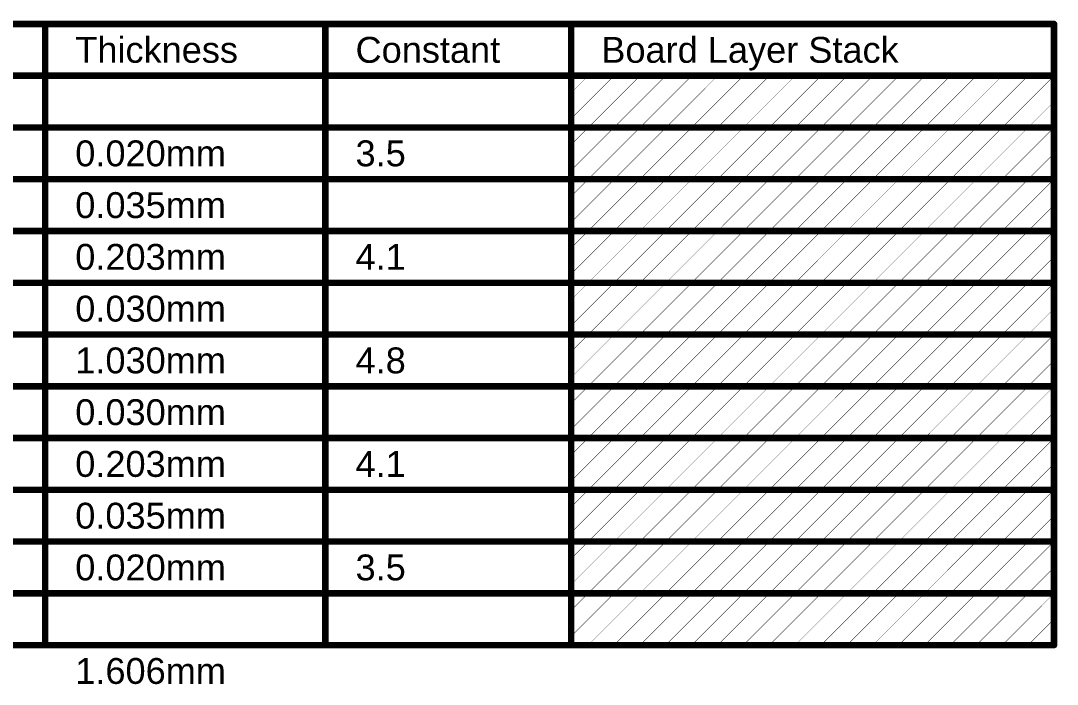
# Model space of a CAD drawing. Header units: inches. Extents: x -3 to 488, y -11 to 93.
# Drawn here: x 192.6 to 253.6, y 13.7 to 52.8 of the extents above; entities that cross this region are included whole.
import ezdxf

# ---------------------------------------------------------------- set-up
doc = ezdxf.new("R2010")
doc.units = ezdxf.units.IN
doc.layers.add('Fabrication', color=76, linetype='Continuous')
doc.styles.add('Arial', font='', dxfattribs={"height": 0.2})
doc.styles.get('Arial').set_extended_font_data('Arial')

msp = doc.modelspace()

# ---------------------------------------------------------------- linework, layer by layer
at = {"layer": 'Fabrication'}
for points, const_width in [([(138.138, 52.629), (253.424, 52.629)], 0.381), ([(194.003, 16.053), (194.003, 52.629)], 0.381), ([(210.509, 16.053), (210.509, 52.629)], 0.381), ([(224.984, 16.053), (224.984, 52.629)], 0.381), ([(253.424, 16.053), (253.424, 52.629)], 0.381), ([(138.138, 49.581), (253.424, 49.581)], 0.381), ([(224.984, 47.049), (227.516, 49.581)], 0.0254), ([(224.984, 48.573), (225.992, 49.581)], 0.0254), ([(225.992, 46.533), (229.04, 49.581)], 0.0254), ([(227.516, 46.533), (230.564, 49.581)], 0.0254), ([(229.04, 46.533), (232.088, 49.581)], 0.0254), ([(230.564, 46.533), (233.612, 49.581)], 0.0254), ([(232.088, 46.533), (235.136, 49.581)], 0.0254), ([(233.612, 46.533), (236.66, 49.581)], 0.0254), ([(235.136, 46.533), (238.184, 49.581)], 0.0254), ([(236.66, 46.533), (239.708, 49.581)], 0.0254), ([(238.184, 46.533), (241.232, 49.581)], 0.0254), ([(239.708, 46.533), (242.756, 49.581)], 0.0254), ([(241.232, 46.533), (244.28, 49.581)], 0.0254), ([(242.756, 46.533), (245.804, 49.581)], 0.0254), ([(244.28, 46.533), (247.328, 49.581)], 0.0254), ([(245.804, 46.533), (248.852, 49.581)], 0.0254), ([(247.328, 46.533), (250.376, 49.581)], 0.0254), ([(248.852, 46.533), (251.9, 49.581)], 0.0254), ([(250.376, 46.533), (253.424, 49.581)], 0.0254), ([(251.9, 46.533), (253.424, 48.057)], 0.0254), ([(172.165, 46.533), (194.003, 46.533)], 0.381), ([(194.003, 46.533), (210.509, 46.533)], 0.381), ([(210.509, 46.533), (224.984, 46.533)], 0.381), ([(224.984, 46.533), (253.424, 46.533)], 0.381), ([(224.984, 44.001), (227.516, 46.533)], 0.0254), ([(224.984, 45.525), (225.992, 46.533)], 0.0254), ([(225.992, 43.485), (229.04, 46.533)], 0.0254), ([(227.516, 43.485), (230.564, 46.533)], 0.0254), ([(229.04, 43.485), (232.088, 46.533)], 0.0254), ([(230.564, 43.485), (233.612, 46.533)], 0.0254), ([(232.088, 43.485), (235.136, 46.533)], 0.0254), ([(233.612, 43.485), (236.66, 46.533)], 0.0254), ([(235.136, 43.485), (238.184, 46.533)], 0.0254), ([(236.66, 43.485), (239.708, 46.533)], 0.0254), ([(238.184, 43.485), (241.232, 46.533)], 0.0254), ([(239.708, 43.485), (242.756, 46.533)], 0.0254), ([(241.232, 43.485), (244.28, 46.533)], 0.0254), ([(242.756, 43.485), (245.804, 46.533)], 0.0254), ([(244.28, 43.485), (247.328, 46.533)], 0.0254), ([(245.804, 43.485), (248.852, 46.533)], 0.0254), ([(247.328, 43.485), (250.376, 46.533)], 0.0254), ([(248.852, 43.485), (251.9, 46.533)], 0.0254), ([(250.376, 43.485), (253.424, 46.533)], 0.0254), ([(251.9, 43.485), (253.424, 45.009)], 0.0254), ([(172.165, 43.485), (194.003, 43.485)], 0.381), ([(194.003, 43.485), (210.509, 43.485)], 0.381), ([(210.509, 43.485), (224.984, 43.485)], 0.381), ([(224.984, 43.485), (253.424, 43.485)], 0.381), ([(224.984, 40.953), (227.516, 43.485)], 0.0254), ([(224.984, 42.477), (225.992, 43.485)], 0.0254), ([(225.992, 40.437), (229.04, 43.485)], 0.0254), ([(227.516, 40.437), (230.564, 43.485)], 0.0254), ([(229.04, 40.437), (232.088, 43.485)], 0.0254), ([(230.564, 40.437), (233.612, 43.485)], 0.0254), ([(232.088, 40.437), (235.136, 43.485)], 0.0254), ([(233.612, 40.437), (236.66, 43.485)], 0.0254), ([(235.136, 40.437), (238.184, 43.485)], 0.0254), ([(236.66, 40.437), (239.708, 43.485)], 0.0254), ([(238.184, 40.437), (241.232, 43.485)], 0.0254), ([(239.708, 40.437), (242.756, 43.485)], 0.0254), ([(241.232, 40.437), (244.28, 43.485)], 0.0254), ([(242.756, 40.437), (245.804, 43.485)], 0.0254), ([(244.28, 40.437), (247.328, 43.485)], 0.0254), ([(245.804, 40.437), (248.852, 43.485)], 0.0254), ([(247.328, 40.437), (250.376, 43.485)], 0.0254), ([(248.852, 40.437), (251.9, 43.485)], 0.0254), ([(250.376, 40.437), (253.424, 43.485)], 0.0254), ([(251.9, 40.437), (253.424, 41.961)], 0.0254), ([(172.165, 40.437), (194.003, 40.437)], 0.381), ([(194.003, 40.437), (210.509, 40.437)], 0.381), ([(210.509, 40.437), (224.984, 40.437)], 0.381), ([(224.984, 40.437), (253.424, 40.437)], 0.381), ([(224.984, 37.905), (227.516, 40.437)], 0.0254), ([(224.984, 39.429), (225.992, 40.437)], 0.0254), ([(225.992, 37.389), (229.04, 40.437)], 0.0254), ([(227.516, 37.389), (230.564, 40.437)], 0.0254), ([(229.04, 37.389), (232.088, 40.437)], 0.0254), ([(230.564, 37.389), (233.612, 40.437)], 0.0254), ([(232.088, 37.389), (235.136, 40.437)], 0.0254), ([(233.612, 37.389), (236.66, 40.437)], 0.0254), ([(235.136, 37.389), (238.184, 40.437)], 0.0254), ([(236.66, 37.389), (239.708, 40.437)], 0.0254), ([(238.184, 37.389), (241.232, 40.437)], 0.0254), ([(239.708, 37.389), (242.756, 40.437)], 0.0254), ([(241.232, 37.389), (244.28, 40.437)], 0.0254), ([(242.756, 37.389), (245.804, 40.437)], 0.0254), ([(244.28, 37.389), (247.328, 40.437)], 0.0254), ([(245.804, 37.389), (248.852, 40.437)], 0.0254), ([(247.328, 37.389), (250.376, 40.437)], 0.0254), ([(248.852, 37.389), (251.9, 40.437)], 0.0254), ([(250.376, 37.389), (253.424, 40.437)], 0.0254), ([(251.9, 37.389), (253.424, 38.913)], 0.0254), ([(172.165, 37.389), (194.003, 37.389)], 0.381), ([(194.003, 37.389), (210.509, 37.389)], 0.381), ([(210.509, 37.389), (224.984, 37.389)], 0.381), ([(224.984, 37.389), (253.424, 37.389)], 0.381), ([(224.984, 34.857), (227.516, 37.389)], 0.0254), ([(224.984, 36.381), (225.992, 37.389)], 0.0254), ([(225.992, 34.341), (229.04, 37.389)], 0.0254), ([(227.516, 34.341), (230.564, 37.389)], 0.0254), ([(229.04, 34.341), (232.088, 37.389)], 0.0254), ([(230.564, 34.341), (233.612, 37.389)], 0.0254), ([(232.088, 34.341), (235.136, 37.389)], 0.0254), ([(233.612, 34.341), (236.66, 37.389)], 0.0254), ([(235.136, 34.341), (238.184, 37.389)], 0.0254), ([(236.66, 34.341), (239.708, 37.389)], 0.0254), ([(238.184, 34.341), (241.232, 37.389)], 0.0254), ([(239.708, 34.341), (242.756, 37.389)], 0.0254), ([(241.232, 34.341), (244.28, 37.389)], 0.0254), ([(242.756, 34.341), (245.804, 37.389)], 0.0254), ([(244.28, 34.341), (247.328, 37.389)], 0.0254), ([(245.804, 34.341), (248.852, 37.389)], 0.0254), ([(247.328, 34.341), (250.376, 37.389)], 0.0254), ([(248.852, 34.341), (251.9, 37.389)], 0.0254), ([(250.376, 34.341), (253.424, 37.389)], 0.0254), ([(251.9, 34.341), (253.424, 35.865)], 0.0254), ([(172.165, 34.341), (194.003, 34.341)], 0.381), ([(194.003, 34.341), (210.509, 34.341)], 0.381), ([(210.509, 34.341), (224.984, 34.341)], 0.381), ([(224.984, 34.341), (253.424, 34.341)], 0.381), ([(224.984, 31.809), (227.516, 34.341)], 0.0254), ([(224.984, 33.333), (225.992, 34.341)], 0.0254), ([(225.992, 31.293), (229.04, 34.341)], 0.0254), ([(227.516, 31.293), (230.564, 34.341)], 0.0254), ([(229.04, 31.293), (232.088, 34.341)], 0.0254), ([(230.564, 31.293), (233.612, 34.341)], 0.0254), ([(232.088, 31.293), (235.136, 34.341)], 0.0254), ([(233.612, 31.293), (236.66, 34.341)], 0.0254), ([(235.136, 31.293), (238.184, 34.341)], 0.0254), ([(236.66, 31.293), (239.708, 34.341)], 0.0254), ([(238.184, 31.293), (241.232, 34.341)], 0.0254), ([(239.708, 31.293), (242.756, 34.341)], 0.0254), ([(241.232, 31.293), (244.28, 34.341)], 0.0254), ([(242.756, 31.293), (245.804, 34.341)], 0.0254), ([(244.28, 31.293), (247.328, 34.341)], 0.0254), ([(245.804, 31.293), (248.852, 34.341)], 0.0254), ([(247.328, 31.293), (250.376, 34.341)], 0.0254), ([(248.852, 31.293), (251.9, 34.341)], 0.0254), ([(250.376, 31.293), (253.424, 34.341)], 0.0254), ([(251.9, 31.293), (253.424, 32.817)], 0.0254), ([(172.165, 31.293), (194.003, 31.293)], 0.381), ([(194.003, 31.293), (210.509, 31.293)], 0.381), ([(210.509, 31.293), (224.984, 31.293)], 0.381), ([(224.984, 31.293), (253.424, 31.293)], 0.381), ([(224.984, 28.761), (227.516, 31.293)], 0.0254), ([(224.984, 30.285), (225.992, 31.293)], 0.0254), ([(225.992, 28.245), (229.04, 31.293)], 0.0254), ([(227.516, 28.245), (230.564, 31.293)], 0.0254), ([(229.04, 28.245), (232.088, 31.293)], 0.0254), ([(230.564, 28.245), (233.612, 31.293)], 0.0254), ([(232.088, 28.245), (235.136, 31.293)], 0.0254), ([(233.612, 28.245), (236.66, 31.293)], 0.0254), ([(235.136, 28.245), (238.184, 31.293)], 0.0254), ([(236.66, 28.245), (239.708, 31.293)], 0.0254), ([(238.184, 28.245), (241.232, 31.293)], 0.0254), ([(239.708, 28.245), (242.756, 31.293)], 0.0254), ([(241.232, 28.245), (244.28, 31.293)], 0.0254), ([(242.756, 28.245), (245.804, 31.293)], 0.0254), ([(244.28, 28.245), (247.328, 31.293)], 0.0254), ([(245.804, 28.245), (248.852, 31.293)], 0.0254), ([(247.328, 28.245), (250.376, 31.293)], 0.0254), ([(248.852, 28.245), (251.9, 31.293)], 0.0254), ([(250.376, 28.245), (253.424, 31.293)], 0.0254), ([(251.9, 28.245), (253.424, 29.769)], 0.0254), ([(172.165, 28.245), (194.003, 28.245)], 0.381), ([(194.003, 28.245), (210.509, 28.245)], 0.381), ([(210.509, 28.245), (224.984, 28.245)], 0.381), ([(224.984, 28.245), (253.424, 28.245)], 0.381), ([(224.984, 25.713), (227.516, 28.245)], 0.0254), ([(224.984, 27.237), (225.992, 28.245)], 0.0254), ([(225.992, 25.197), (229.04, 28.245)], 0.0254), ([(227.516, 25.197), (230.564, 28.245)], 0.0254), ([(229.04, 25.197), (232.088, 28.245)], 0.0254), ([(230.564, 25.197), (233.612, 28.245)], 0.0254), ([(232.088, 25.197), (235.136, 28.245)], 0.0254), ([(233.612, 25.197), (236.66, 28.245)], 0.0254), ([(235.136, 25.197), (238.184, 28.245)], 0.0254), ([(236.66, 25.197), (239.708, 28.245)], 0.0254), ([(238.184, 25.197), (241.232, 28.245)], 0.0254), ([(239.708, 25.197), (242.756, 28.245)], 0.0254), ([(241.232, 25.197), (244.28, 28.245)], 0.0254), ([(242.756, 25.197), (245.804, 28.245)], 0.0254), ([(244.28, 25.197), (247.328, 28.245)], 0.0254), ([(245.804, 25.197), (248.852, 28.245)], 0.0254), ([(247.328, 25.197), (250.376, 28.245)], 0.0254), ([(248.852, 25.197), (251.9, 28.245)], 0.0254), ([(250.376, 25.197), (253.424, 28.245)], 0.0254), ([(251.9, 25.197), (253.424, 26.721)], 0.0254), ([(172.165, 25.197), (194.003, 25.197)], 0.381), ([(194.003, 25.197), (210.509, 25.197)], 0.381), ([(210.509, 25.197), (224.984, 25.197)], 0.381), ([(224.984, 25.197), (253.424, 25.197)], 0.381), ([(224.984, 22.665), (227.516, 25.197)], 0.0254), ([(224.984, 24.189), (225.992, 25.197)], 0.0254), ([(225.992, 22.149), (229.04, 25.197)], 0.0254), ([(227.516, 22.149), (230.564, 25.197)], 0.0254), ([(229.04, 22.149), (232.088, 25.197)], 0.0254), ([(230.564, 22.149), (233.612, 25.197)], 0.0254), ([(232.088, 22.149), (235.136, 25.197)], 0.0254), ([(233.612, 22.149), (236.66, 25.197)], 0.0254), ([(235.136, 22.149), (238.184, 25.197)], 0.0254), ([(236.66, 22.149), (239.708, 25.197)], 0.0254), ([(238.184, 22.149), (241.232, 25.197)], 0.0254), ([(239.708, 22.149), (242.756, 25.197)], 0.0254), ([(241.232, 22.149), (244.28, 25.197)], 0.0254), ([(242.756, 22.149), (245.804, 25.197)], 0.0254), ([(244.28, 22.149), (247.328, 25.197)], 0.0254), ([(245.804, 22.149), (248.852, 25.197)], 0.0254), ([(247.328, 22.149), (250.376, 25.197)], 0.0254), ([(248.852, 22.149), (251.9, 25.197)], 0.0254), ([(250.376, 22.149), (253.424, 25.197)], 0.0254), ([(251.9, 22.149), (253.424, 23.673)], 0.0254), ([(172.165, 22.149), (194.003, 22.149)], 0.381), ([(194.003, 22.149), (210.509, 22.149)], 0.381), ([(210.509, 22.149), (224.984, 22.149)], 0.381), ([(224.984, 22.149), (253.424, 22.149)], 0.381), ([(224.984, 19.617), (227.516, 22.149)], 0.0254), ([(224.984, 21.141), (225.992, 22.149)], 0.0254), ([(225.992, 19.101), (229.04, 22.149)], 0.0254), ([(227.516, 19.101), (230.564, 22.149)], 0.0254), ([(229.04, 19.101), (232.088, 22.149)], 0.0254), ([(230.564, 19.101), (233.612, 22.149)], 0.0254), ([(232.088, 19.101), (235.136, 22.149)], 0.0254), ([(233.612, 19.101), (236.66, 22.149)], 0.0254), ([(235.136, 19.101), (238.184, 22.149)], 0.0254), ([(236.66, 19.101), (239.708, 22.149)], 0.0254), ([(238.184, 19.101), (241.232, 22.149)], 0.0254), ([(239.708, 19.101), (242.756, 22.149)], 0.0254), ([(241.232, 19.101), (244.28, 22.149)], 0.0254), ([(242.756, 19.101), (245.804, 22.149)], 0.0254), ([(244.28, 19.101), (247.328, 22.149)], 0.0254), ([(245.804, 19.101), (248.852, 22.149)], 0.0254), ([(247.328, 19.101), (250.376, 22.149)], 0.0254), ([(248.852, 19.101), (251.9, 22.149)], 0.0254), ([(250.376, 19.101), (253.424, 22.149)], 0.0254), ([(251.9, 19.101), (253.424, 20.625)], 0.0254), ([(172.165, 19.101), (194.003, 19.101)], 0.381), ([(194.003, 19.101), (210.509, 19.101)], 0.381), ([(210.509, 19.101), (224.984, 19.101)], 0.381), ([(224.984, 19.101), (253.424, 19.101)], 0.381), ([(224.984, 16.569), (227.516, 19.101)], 0.0254), ([(224.984, 18.093), (225.992, 19.101)], 0.0254), ([(225.992, 16.053), (229.04, 19.101)], 0.0254), ([(227.516, 16.053), (230.564, 19.101)], 0.0254), ([(229.04, 16.053), (232.088, 19.101)], 0.0254), ([(230.564, 16.053), (233.612, 19.101)], 0.0254), ([(232.088, 16.053), (235.136, 19.101)], 0.0254), ([(233.612, 16.053), (236.66, 19.101)], 0.0254), ([(235.136, 16.053), (238.184, 19.101)], 0.0254), ([(236.66, 16.053), (239.708, 19.101)], 0.0254), ([(238.184, 16.053), (241.232, 19.101)], 0.0254), ([(239.708, 16.053), (242.756, 19.101)], 0.0254), ([(241.232, 16.053), (244.28, 19.101)], 0.0254), ([(242.756, 16.053), (245.804, 19.101)], 0.0254), ([(244.28, 16.053), (247.328, 19.101)], 0.0254), ([(245.804, 16.053), (248.852, 19.101)], 0.0254), ([(247.328, 16.053), (250.376, 19.101)], 0.0254), ([(248.852, 16.053), (251.9, 19.101)], 0.0254), ([(250.376, 16.053), (253.424, 19.101)], 0.0254), ([(251.9, 16.053), (253.424, 17.577)], 0.0254), ([(172.165, 16.053), (194.003, 16.053)], 0.381), ([(194.003, 16.053), (210.509, 16.053)], 0.381), ([(210.509, 16.053), (224.984, 16.053)], 0.381), ([(224.984, 16.053), (253.424, 16.053)], 0.381)]:
    msp.add_lwpolyline(points, dxfattribs=dict(at, const_width=const_width))
for points, const_width in [([(193.908, 52.629, 1), (194.099, 52.629, 1)], 0.191), ([(210.414, 52.629, 1), (210.604, 52.629, 1)], 0.191), ([(224.888, 52.629, 1), (225.079, 52.629, 1)], 0.191), ([(253.328, 52.629, 1), (253.519, 52.629, 1)], 0.191), ([(253.328, 52.629, 1), (253.519, 52.629, 1)], 0.191), ([(225.985, 49.581, 1), (225.998, 49.581, 1)], 0.0127), ([(227.509, 49.581, 1), (227.522, 49.581, 1)], 0.0127), ([(229.033, 49.581, 1), (229.046, 49.581, 1)], 0.0127), ([(230.557, 49.581, 1), (230.57, 49.581, 1)], 0.0127), ([(232.081, 49.581, 1), (232.094, 49.581, 1)], 0.0127), ([(233.605, 49.581, 1), (233.618, 49.581, 1)], 0.0127), ([(235.129, 49.581, 1), (235.142, 49.581, 1)], 0.0127), ([(236.653, 49.581, 1), (236.666, 49.581, 1)], 0.0127), ([(238.177, 49.581, 1), (238.19, 49.581, 1)], 0.0127), ([(239.701, 49.581, 1), (239.714, 49.581, 1)], 0.0127), ([(241.225, 49.581, 1), (241.238, 49.581, 1)], 0.0127), ([(242.749, 49.581, 1), (242.762, 49.581, 1)], 0.0127), ([(244.273, 49.581, 1), (244.286, 49.581, 1)], 0.0127), ([(245.797, 49.581, 1), (245.81, 49.581, 1)], 0.0127), ([(247.321, 49.581, 1), (247.334, 49.581, 1)], 0.0127), ([(248.845, 49.581, 1), (248.858, 49.581, 1)], 0.0127), ([(250.369, 49.581, 1), (250.382, 49.581, 1)], 0.0127), ([(251.893, 49.581, 1), (251.906, 49.581, 1)], 0.0127), ([(253.328, 49.581, 1), (253.519, 49.581, 1)], 0.191), ([(253.417, 49.581, 1), (253.43, 49.581, 1)], 0.0127), ([(224.977, 48.573, 1), (224.99, 48.573, 1)], 0.0127), ([(253.417, 48.057, 1), (253.43, 48.057, 1)], 0.0127), ([(224.977, 47.049, 1), (224.99, 47.049, 1)], 0.0127), ([(193.908, 46.533, 1), (194.099, 46.533, 1)], 0.191), ([(193.908, 46.533, 1), (194.099, 46.533, 1)], 0.191), ([(210.414, 46.533, 1), (210.604, 46.533, 1)], 0.191), ([(210.414, 46.533, 1), (210.604, 46.533, 1)], 0.191), ([(224.888, 46.533, 1), (225.079, 46.533, 1)], 0.191), ([(224.888, 46.533, 1), (225.079, 46.533, 1)], 0.191), ([(225.985, 46.533, 1), (225.998, 46.533, 1)], 0.0127), ([(225.985, 46.533, 1), (225.998, 46.533, 1)], 0.0127), ([(227.509, 46.533, 1), (227.522, 46.533, 1)], 0.0127), ([(227.509, 46.533, 1), (227.522, 46.533, 1)], 0.0127), ([(229.033, 46.533, 1), (229.046, 46.533, 1)], 0.0127), ([(229.033, 46.533, 1), (229.046, 46.533, 1)], 0.0127), ([(230.557, 46.533, 1), (230.57, 46.533, 1)], 0.0127), ([(230.557, 46.533, 1), (230.57, 46.533, 1)], 0.0127), ([(232.081, 46.533, 1), (232.094, 46.533, 1)], 0.0127), ([(232.081, 46.533, 1), (232.094, 46.533, 1)], 0.0127), ([(233.605, 46.533, 1), (233.618, 46.533, 1)], 0.0127), ([(233.605, 46.533, 1), (233.618, 46.533, 1)], 0.0127), ([(235.129, 46.533, 1), (235.142, 46.533, 1)], 0.0127), ([(235.129, 46.533, 1), (235.142, 46.533, 1)], 0.0127), ([(236.653, 46.533, 1), (236.666, 46.533, 1)], 0.0127), ([(236.653, 46.533, 1), (236.666, 46.533, 1)], 0.0127), ([(238.177, 46.533, 1), (238.19, 46.533, 1)], 0.0127), ([(238.177, 46.533, 1), (238.19, 46.533, 1)], 0.0127), ([(239.701, 46.533, 1), (239.714, 46.533, 1)], 0.0127), ([(239.701, 46.533, 1), (239.714, 46.533, 1)], 0.0127), ([(241.225, 46.533, 1), (241.238, 46.533, 1)], 0.0127), ([(241.225, 46.533, 1), (241.238, 46.533, 1)], 0.0127), ([(242.749, 46.533, 1), (242.762, 46.533, 1)], 0.0127), ([(242.749, 46.533, 1), (242.762, 46.533, 1)], 0.0127), ([(244.273, 46.533, 1), (244.286, 46.533, 1)], 0.0127), ([(244.273, 46.533, 1), (244.286, 46.533, 1)], 0.0127), ([(245.797, 46.533, 1), (245.81, 46.533, 1)], 0.0127), ([(245.797, 46.533, 1), (245.81, 46.533, 1)], 0.0127), ([(247.321, 46.533, 1), (247.334, 46.533, 1)], 0.0127), ([(247.321, 46.533, 1), (247.334, 46.533, 1)], 0.0127), ([(248.845, 46.533, 1), (248.858, 46.533, 1)], 0.0127), ([(248.845, 46.533, 1), (248.858, 46.533, 1)], 0.0127), ([(250.369, 46.533, 1), (250.382, 46.533, 1)], 0.0127), ([(250.369, 46.533, 1), (250.382, 46.533, 1)], 0.0127), ([(251.893, 46.533, 1), (251.906, 46.533, 1)], 0.0127), ([(251.893, 46.533, 1), (251.906, 46.533, 1)], 0.0127), ([(253.328, 46.533, 1), (253.519, 46.533, 1)], 0.191), ([(253.417, 46.533, 1), (253.43, 46.533, 1)], 0.0127), ([(224.977, 45.525, 1), (224.99, 45.525, 1)], 0.0127), ([(253.417, 45.009, 1), (253.43, 45.009, 1)], 0.0127), ([(224.977, 44.001, 1), (224.99, 44.001, 1)], 0.0127), ([(193.908, 43.485, 1), (194.099, 43.485, 1)], 0.191), ([(193.908, 43.485, 1), (194.099, 43.485, 1)], 0.191), ([(210.414, 43.485, 1), (210.604, 43.485, 1)], 0.191), ([(210.414, 43.485, 1), (210.604, 43.485, 1)], 0.191), ([(224.888, 43.485, 1), (225.079, 43.485, 1)], 0.191), ([(224.888, 43.485, 1), (225.079, 43.485, 1)], 0.191), ([(225.985, 43.485, 1), (225.998, 43.485, 1)], 0.0127), ([(225.985, 43.485, 1), (225.998, 43.485, 1)], 0.0127), ([(227.509, 43.485, 1), (227.522, 43.485, 1)], 0.0127), ([(227.509, 43.485, 1), (227.522, 43.485, 1)], 0.0127), ([(229.033, 43.485, 1), (229.046, 43.485, 1)], 0.0127), ([(229.033, 43.485, 1), (229.046, 43.485, 1)], 0.0127), ([(230.557, 43.485, 1), (230.57, 43.485, 1)], 0.0127), ([(230.557, 43.485, 1), (230.57, 43.485, 1)], 0.0127), ([(232.081, 43.485, 1), (232.094, 43.485, 1)], 0.0127), ([(232.081, 43.485, 1), (232.094, 43.485, 1)], 0.0127), ([(233.605, 43.485, 1), (233.618, 43.485, 1)], 0.0127), ([(233.605, 43.485, 1), (233.618, 43.485, 1)], 0.0127), ([(235.129, 43.485, 1), (235.142, 43.485, 1)], 0.0127), ([(235.129, 43.485, 1), (235.142, 43.485, 1)], 0.0127), ([(236.653, 43.485, 1), (236.666, 43.485, 1)], 0.0127), ([(236.653, 43.485, 1), (236.666, 43.485, 1)], 0.0127), ([(238.177, 43.485, 1), (238.19, 43.485, 1)], 0.0127), ([(238.177, 43.485, 1), (238.19, 43.485, 1)], 0.0127), ([(239.701, 43.485, 1), (239.714, 43.485, 1)], 0.0127), ([(239.701, 43.485, 1), (239.714, 43.485, 1)], 0.0127), ([(241.225, 43.485, 1), (241.238, 43.485, 1)], 0.0127), ([(241.225, 43.485, 1), (241.238, 43.485, 1)], 0.0127), ([(242.749, 43.485, 1), (242.762, 43.485, 1)], 0.0127), ([(242.749, 43.485, 1), (242.762, 43.485, 1)], 0.0127), ([(244.273, 43.485, 1), (244.286, 43.485, 1)], 0.0127), ([(244.273, 43.485, 1), (244.286, 43.485, 1)], 0.0127), ([(245.797, 43.485, 1), (245.81, 43.485, 1)], 0.0127), ([(245.797, 43.485, 1), (245.81, 43.485, 1)], 0.0127), ([(247.321, 43.485, 1), (247.334, 43.485, 1)], 0.0127), ([(247.321, 43.485, 1), (247.334, 43.485, 1)], 0.0127), ([(248.845, 43.485, 1), (248.858, 43.485, 1)], 0.0127), ([(248.845, 43.485, 1), (248.858, 43.485, 1)], 0.0127), ([(250.369, 43.485, 1), (250.382, 43.485, 1)], 0.0127), ([(250.369, 43.485, 1), (250.382, 43.485, 1)], 0.0127), ([(251.893, 43.485, 1), (251.906, 43.485, 1)], 0.0127), ([(251.893, 43.485, 1), (251.906, 43.485, 1)], 0.0127), ([(253.328, 43.485, 1), (253.519, 43.485, 1)], 0.191), ([(253.417, 43.485, 1), (253.43, 43.485, 1)], 0.0127), ([(224.977, 42.477, 1), (224.99, 42.477, 1)], 0.0127), ([(253.417, 41.961, 1), (253.43, 41.961, 1)], 0.0127), ([(224.977, 40.953, 1), (224.99, 40.953, 1)], 0.0127), ([(193.908, 40.437, 1), (194.099, 40.437, 1)], 0.191), ([(193.908, 40.437, 1), (194.099, 40.437, 1)], 0.191), ([(210.414, 40.437, 1), (210.604, 40.437, 1)], 0.191), ([(210.414, 40.437, 1), (210.604, 40.437, 1)], 0.191), ([(224.888, 40.437, 1), (225.079, 40.437, 1)], 0.191), ([(224.888, 40.437, 1), (225.079, 40.437, 1)], 0.191), ([(225.985, 40.437, 1), (225.998, 40.437, 1)], 0.0127), ([(225.985, 40.437, 1), (225.998, 40.437, 1)], 0.0127), ([(227.509, 40.437, 1), (227.522, 40.437, 1)], 0.0127), ([(227.509, 40.437, 1), (227.522, 40.437, 1)], 0.0127), ([(229.033, 40.437, 1), (229.046, 40.437, 1)], 0.0127), ([(229.033, 40.437, 1), (229.046, 40.437, 1)], 0.0127), ([(230.557, 40.437, 1), (230.57, 40.437, 1)], 0.0127), ([(230.557, 40.437, 1), (230.57, 40.437, 1)], 0.0127), ([(232.081, 40.437, 1), (232.094, 40.437, 1)], 0.0127), ([(232.081, 40.437, 1), (232.094, 40.437, 1)], 0.0127), ([(233.605, 40.437, 1), (233.618, 40.437, 1)], 0.0127), ([(233.605, 40.437, 1), (233.618, 40.437, 1)], 0.0127), ([(235.129, 40.437, 1), (235.142, 40.437, 1)], 0.0127), ([(235.129, 40.437, 1), (235.142, 40.437, 1)], 0.0127), ([(236.653, 40.437, 1), (236.666, 40.437, 1)], 0.0127), ([(236.653, 40.437, 1), (236.666, 40.437, 1)], 0.0127), ([(238.177, 40.437, 1), (238.19, 40.437, 1)], 0.0127), ([(238.177, 40.437, 1), (238.19, 40.437, 1)], 0.0127), ([(239.701, 40.437, 1), (239.714, 40.437, 1)], 0.0127), ([(239.701, 40.437, 1), (239.714, 40.437, 1)], 0.0127), ([(241.225, 40.437, 1), (241.238, 40.437, 1)], 0.0127), ([(241.225, 40.437, 1), (241.238, 40.437, 1)], 0.0127), ([(242.749, 40.437, 1), (242.762, 40.437, 1)], 0.0127), ([(242.749, 40.437, 1), (242.762, 40.437, 1)], 0.0127), ([(244.273, 40.437, 1), (244.286, 40.437, 1)], 0.0127), ([(244.273, 40.437, 1), (244.286, 40.437, 1)], 0.0127), ([(245.797, 40.437, 1), (245.81, 40.437, 1)], 0.0127), ([(245.797, 40.437, 1), (245.81, 40.437, 1)], 0.0127), ([(247.321, 40.437, 1), (247.334, 40.437, 1)], 0.0127), ([(247.321, 40.437, 1), (247.334, 40.437, 1)], 0.0127), ([(248.845, 40.437, 1), (248.858, 40.437, 1)], 0.0127), ([(248.845, 40.437, 1), (248.858, 40.437, 1)], 0.0127), ([(250.369, 40.437, 1), (250.382, 40.437, 1)], 0.0127), ([(250.369, 40.437, 1), (250.382, 40.437, 1)], 0.0127), ([(251.893, 40.437, 1), (251.906, 40.437, 1)], 0.0127), ([(251.893, 40.437, 1), (251.906, 40.437, 1)], 0.0127), ([(253.328, 40.437, 1), (253.519, 40.437, 1)], 0.191), ([(253.417, 40.437, 1), (253.43, 40.437, 1)], 0.0127), ([(224.977, 39.429, 1), (224.99, 39.429, 1)], 0.0127), ([(253.417, 38.913, 1), (253.43, 38.913, 1)], 0.0127), ([(224.977, 37.905, 1), (224.99, 37.905, 1)], 0.0127), ([(193.908, 37.389, 1), (194.099, 37.389, 1)], 0.191), ([(193.908, 37.389, 1), (194.099, 37.389, 1)], 0.191), ([(210.414, 37.389, 1), (210.604, 37.389, 1)], 0.191), ([(210.414, 37.389, 1), (210.604, 37.389, 1)], 0.191), ([(224.888, 37.389, 1), (225.079, 37.389, 1)], 0.191), ([(224.888, 37.389, 1), (225.079, 37.389, 1)], 0.191), ([(225.985, 37.389, 1), (225.998, 37.389, 1)], 0.0127), ([(225.985, 37.389, 1), (225.998, 37.389, 1)], 0.0127), ([(227.509, 37.389, 1), (227.522, 37.389, 1)], 0.0127), ([(227.509, 37.389, 1), (227.522, 37.389, 1)], 0.0127), ([(229.033, 37.389, 1), (229.046, 37.389, 1)], 0.0127), ([(229.033, 37.389, 1), (229.046, 37.389, 1)], 0.0127), ([(230.557, 37.389, 1), (230.57, 37.389, 1)], 0.0127), ([(230.557, 37.389, 1), (230.57, 37.389, 1)], 0.0127), ([(232.081, 37.389, 1), (232.094, 37.389, 1)], 0.0127), ([(232.081, 37.389, 1), (232.094, 37.389, 1)], 0.0127), ([(233.605, 37.389, 1), (233.618, 37.389, 1)], 0.0127), ([(233.605, 37.389, 1), (233.618, 37.389, 1)], 0.0127), ([(235.129, 37.389, 1), (235.142, 37.389, 1)], 0.0127), ([(235.129, 37.389, 1), (235.142, 37.389, 1)], 0.0127), ([(236.653, 37.389, 1), (236.666, 37.389, 1)], 0.0127), ([(236.653, 37.389, 1), (236.666, 37.389, 1)], 0.0127), ([(238.177, 37.389, 1), (238.19, 37.389, 1)], 0.0127), ([(238.177, 37.389, 1), (238.19, 37.389, 1)], 0.0127), ([(239.701, 37.389, 1), (239.714, 37.389, 1)], 0.0127), ([(239.701, 37.389, 1), (239.714, 37.389, 1)], 0.0127), ([(241.225, 37.389, 1), (241.238, 37.389, 1)], 0.0127), ([(241.225, 37.389, 1), (241.238, 37.389, 1)], 0.0127), ([(242.749, 37.389, 1), (242.762, 37.389, 1)], 0.0127), ([(242.749, 37.389, 1), (242.762, 37.389, 1)], 0.0127), ([(244.273, 37.389, 1), (244.286, 37.389, 1)], 0.0127), ([(244.273, 37.389, 1), (244.286, 37.389, 1)], 0.0127), ([(245.797, 37.389, 1), (245.81, 37.389, 1)], 0.0127), ([(245.797, 37.389, 1), (245.81, 37.389, 1)], 0.0127), ([(247.321, 37.389, 1), (247.334, 37.389, 1)], 0.0127), ([(247.321, 37.389, 1), (247.334, 37.389, 1)], 0.0127), ([(248.845, 37.389, 1), (248.858, 37.389, 1)], 0.0127), ([(248.845, 37.389, 1), (248.858, 37.389, 1)], 0.0127), ([(250.369, 37.389, 1), (250.382, 37.389, 1)], 0.0127), ([(250.369, 37.389, 1), (250.382, 37.389, 1)], 0.0127), ([(251.893, 37.389, 1), (251.906, 37.389, 1)], 0.0127), ([(251.893, 37.389, 1), (251.906, 37.389, 1)], 0.0127), ([(253.328, 37.389, 1), (253.519, 37.389, 1)], 0.191), ([(253.417, 37.389, 1), (253.43, 37.389, 1)], 0.0127), ([(224.977, 36.381, 1), (224.99, 36.381, 1)], 0.0127), ([(253.417, 35.865, 1), (253.43, 35.865, 1)], 0.0127), ([(224.977, 34.857, 1), (224.99, 34.857, 1)], 0.0127), ([(193.908, 34.341, 1), (194.099, 34.341, 1)], 0.191), ([(193.908, 34.341, 1), (194.099, 34.341, 1)], 0.191), ([(210.414, 34.341, 1), (210.604, 34.341, 1)], 0.191), ([(210.414, 34.341, 1), (210.604, 34.341, 1)], 0.191), ([(224.888, 34.341, 1), (225.079, 34.341, 1)], 0.191), ([(224.888, 34.341, 1), (225.079, 34.341, 1)], 0.191), ([(225.985, 34.341, 1), (225.998, 34.341, 1)], 0.0127), ([(225.985, 34.341, 1), (225.998, 34.341, 1)], 0.0127), ([(227.509, 34.341, 1), (227.522, 34.341, 1)], 0.0127), ([(227.509, 34.341, 1), (227.522, 34.341, 1)], 0.0127), ([(229.033, 34.341, 1), (229.046, 34.341, 1)], 0.0127), ([(229.033, 34.341, 1), (229.046, 34.341, 1)], 0.0127), ([(230.557, 34.341, 1), (230.57, 34.341, 1)], 0.0127), ([(230.557, 34.341, 1), (230.57, 34.341, 1)], 0.0127), ([(232.081, 34.341, 1), (232.094, 34.341, 1)], 0.0127), ([(232.081, 34.341, 1), (232.094, 34.341, 1)], 0.0127), ([(233.605, 34.341, 1), (233.618, 34.341, 1)], 0.0127), ([(233.605, 34.341, 1), (233.618, 34.341, 1)], 0.0127), ([(235.129, 34.341, 1), (235.142, 34.341, 1)], 0.0127), ([(235.129, 34.341, 1), (235.142, 34.341, 1)], 0.0127), ([(236.653, 34.341, 1), (236.666, 34.341, 1)], 0.0127), ([(236.653, 34.341, 1), (236.666, 34.341, 1)], 0.0127), ([(238.177, 34.341, 1), (238.19, 34.341, 1)], 0.0127), ([(238.177, 34.341, 1), (238.19, 34.341, 1)], 0.0127), ([(239.701, 34.341, 1), (239.714, 34.341, 1)], 0.0127), ([(239.701, 34.341, 1), (239.714, 34.341, 1)], 0.0127), ([(241.225, 34.341, 1), (241.238, 34.341, 1)], 0.0127), ([(241.225, 34.341, 1), (241.238, 34.341, 1)], 0.0127), ([(242.749, 34.341, 1), (242.762, 34.341, 1)], 0.0127), ([(242.749, 34.341, 1), (242.762, 34.341, 1)], 0.0127), ([(244.273, 34.341, 1), (244.286, 34.341, 1)], 0.0127), ([(244.273, 34.341, 1), (244.286, 34.341, 1)], 0.0127), ([(245.797, 34.341, 1), (245.81, 34.341, 1)], 0.0127), ([(245.797, 34.341, 1), (245.81, 34.341, 1)], 0.0127), ([(247.321, 34.341, 1), (247.334, 34.341, 1)], 0.0127), ([(247.321, 34.341, 1), (247.334, 34.341, 1)], 0.0127), ([(248.845, 34.341, 1), (248.858, 34.341, 1)], 0.0127), ([(248.845, 34.341, 1), (248.858, 34.341, 1)], 0.0127), ([(250.369, 34.341, 1), (250.382, 34.341, 1)], 0.0127), ([(250.369, 34.341, 1), (250.382, 34.341, 1)], 0.0127), ([(251.893, 34.341, 1), (251.906, 34.341, 1)], 0.0127), ([(251.893, 34.341, 1), (251.906, 34.341, 1)], 0.0127), ([(253.328, 34.341, 1), (253.519, 34.341, 1)], 0.191), ([(253.417, 34.341, 1), (253.43, 34.341, 1)], 0.0127), ([(224.977, 33.333, 1), (224.99, 33.333, 1)], 0.0127), ([(253.417, 32.817, 1), (253.43, 32.817, 1)], 0.0127), ([(224.977, 31.809, 1), (224.99, 31.809, 1)], 0.0127), ([(193.908, 31.293, 1), (194.099, 31.293, 1)], 0.191), ([(193.908, 31.293, 1), (194.099, 31.293, 1)], 0.191), ([(210.414, 31.293, 1), (210.604, 31.293, 1)], 0.191), ([(210.414, 31.293, 1), (210.604, 31.293, 1)], 0.191), ([(224.888, 31.293, 1), (225.079, 31.293, 1)], 0.191), ([(224.888, 31.293, 1), (225.079, 31.293, 1)], 0.191), ([(225.985, 31.293, 1), (225.998, 31.293, 1)], 0.0127), ([(225.985, 31.293, 1), (225.998, 31.293, 1)], 0.0127), ([(227.509, 31.293, 1), (227.522, 31.293, 1)], 0.0127), ([(227.509, 31.293, 1), (227.522, 31.293, 1)], 0.0127), ([(229.033, 31.293, 1), (229.046, 31.293, 1)], 0.0127), ([(229.033, 31.293, 1), (229.046, 31.293, 1)], 0.0127), ([(230.557, 31.293, 1), (230.57, 31.293, 1)], 0.0127), ([(230.557, 31.293, 1), (230.57, 31.293, 1)], 0.0127), ([(232.081, 31.293, 1), (232.094, 31.293, 1)], 0.0127), ([(232.081, 31.293, 1), (232.094, 31.293, 1)], 0.0127), ([(233.605, 31.293, 1), (233.618, 31.293, 1)], 0.0127), ([(233.605, 31.293, 1), (233.618, 31.293, 1)], 0.0127), ([(235.129, 31.293, 1), (235.142, 31.293, 1)], 0.0127), ([(235.129, 31.293, 1), (235.142, 31.293, 1)], 0.0127), ([(236.653, 31.293, 1), (236.666, 31.293, 1)], 0.0127), ([(236.653, 31.293, 1), (236.666, 31.293, 1)], 0.0127), ([(238.177, 31.293, 1), (238.19, 31.293, 1)], 0.0127), ([(238.177, 31.293, 1), (238.19, 31.293, 1)], 0.0127), ([(239.701, 31.293, 1), (239.714, 31.293, 1)], 0.0127), ([(239.701, 31.293, 1), (239.714, 31.293, 1)], 0.0127), ([(241.225, 31.293, 1), (241.238, 31.293, 1)], 0.0127), ([(241.225, 31.293, 1), (241.238, 31.293, 1)], 0.0127), ([(242.749, 31.293, 1), (242.762, 31.293, 1)], 0.0127), ([(242.749, 31.293, 1), (242.762, 31.293, 1)], 0.0127), ([(244.273, 31.293, 1), (244.286, 31.293, 1)], 0.0127), ([(244.273, 31.293, 1), (244.286, 31.293, 1)], 0.0127), ([(245.797, 31.293, 1), (245.81, 31.293, 1)], 0.0127), ([(245.797, 31.293, 1), (245.81, 31.293, 1)], 0.0127), ([(247.321, 31.293, 1), (247.334, 31.293, 1)], 0.0127), ([(247.321, 31.293, 1), (247.334, 31.293, 1)], 0.0127), ([(248.845, 31.293, 1), (248.858, 31.293, 1)], 0.0127), ([(248.845, 31.293, 1), (248.858, 31.293, 1)], 0.0127), ([(250.369, 31.293, 1), (250.382, 31.293, 1)], 0.0127), ([(250.369, 31.293, 1), (250.382, 31.293, 1)], 0.0127), ([(251.893, 31.293, 1), (251.906, 31.293, 1)], 0.0127), ([(251.893, 31.293, 1), (251.906, 31.293, 1)], 0.0127), ([(253.328, 31.293, 1), (253.519, 31.293, 1)], 0.191), ([(253.417, 31.293, 1), (253.43, 31.293, 1)], 0.0127), ([(224.977, 30.285, 1), (224.99, 30.285, 1)], 0.0127), ([(253.417, 29.769, 1), (253.43, 29.769, 1)], 0.0127), ([(224.977, 28.761, 1), (224.99, 28.761, 1)], 0.0127), ([(193.908, 28.245, 1), (194.099, 28.245, 1)], 0.191), ([(193.908, 28.245, 1), (194.099, 28.245, 1)], 0.191), ([(210.414, 28.245, 1), (210.604, 28.245, 1)], 0.191), ([(210.414, 28.245, 1), (210.604, 28.245, 1)], 0.191), ([(224.888, 28.245, 1), (225.079, 28.245, 1)], 0.191), ([(224.888, 28.245, 1), (225.079, 28.245, 1)], 0.191), ([(225.985, 28.245, 1), (225.998, 28.245, 1)], 0.0127), ([(225.985, 28.245, 1), (225.998, 28.245, 1)], 0.0127), ([(227.509, 28.245, 1), (227.522, 28.245, 1)], 0.0127), ([(227.509, 28.245, 1), (227.522, 28.245, 1)], 0.0127), ([(229.033, 28.245, 1), (229.046, 28.245, 1)], 0.0127), ([(229.033, 28.245, 1), (229.046, 28.245, 1)], 0.0127), ([(230.557, 28.245, 1), (230.57, 28.245, 1)], 0.0127), ([(230.557, 28.245, 1), (230.57, 28.245, 1)], 0.0127), ([(232.081, 28.245, 1), (232.094, 28.245, 1)], 0.0127), ([(232.081, 28.245, 1), (232.094, 28.245, 1)], 0.0127), ([(233.605, 28.245, 1), (233.618, 28.245, 1)], 0.0127), ([(233.605, 28.245, 1), (233.618, 28.245, 1)], 0.0127), ([(235.129, 28.245, 1), (235.142, 28.245, 1)], 0.0127), ([(235.129, 28.245, 1), (235.142, 28.245, 1)], 0.0127), ([(236.653, 28.245, 1), (236.666, 28.245, 1)], 0.0127), ([(236.653, 28.245, 1), (236.666, 28.245, 1)], 0.0127), ([(238.177, 28.245, 1), (238.19, 28.245, 1)], 0.0127), ([(238.177, 28.245, 1), (238.19, 28.245, 1)], 0.0127), ([(239.701, 28.245, 1), (239.714, 28.245, 1)], 0.0127), ([(239.701, 28.245, 1), (239.714, 28.245, 1)], 0.0127), ([(241.225, 28.245, 1), (241.238, 28.245, 1)], 0.0127), ([(241.225, 28.245, 1), (241.238, 28.245, 1)], 0.0127), ([(242.749, 28.245, 1), (242.762, 28.245, 1)], 0.0127), ([(242.749, 28.245, 1), (242.762, 28.245, 1)], 0.0127), ([(244.273, 28.245, 1), (244.286, 28.245, 1)], 0.0127), ([(244.273, 28.245, 1), (244.286, 28.245, 1)], 0.0127), ([(245.797, 28.245, 1), (245.81, 28.245, 1)], 0.0127), ([(245.797, 28.245, 1), (245.81, 28.245, 1)], 0.0127), ([(247.321, 28.245, 1), (247.334, 28.245, 1)], 0.0127), ([(247.321, 28.245, 1), (247.334, 28.245, 1)], 0.0127), ([(248.845, 28.245, 1), (248.858, 28.245, 1)], 0.0127), ([(248.845, 28.245, 1), (248.858, 28.245, 1)], 0.0127), ([(250.369, 28.245, 1), (250.382, 28.245, 1)], 0.0127), ([(250.369, 28.245, 1), (250.382, 28.245, 1)], 0.0127), ([(251.893, 28.245, 1), (251.906, 28.245, 1)], 0.0127), ([(251.893, 28.245, 1), (251.906, 28.245, 1)], 0.0127), ([(253.328, 28.245, 1), (253.519, 28.245, 1)], 0.191), ([(253.417, 28.245, 1), (253.43, 28.245, 1)], 0.0127), ([(224.977, 27.237, 1), (224.99, 27.237, 1)], 0.0127), ([(253.417, 26.721, 1), (253.43, 26.721, 1)], 0.0127), ([(224.977, 25.713, 1), (224.99, 25.713, 1)], 0.0127), ([(193.908, 25.197, 1), (194.099, 25.197, 1)], 0.191), ([(193.908, 25.197, 1), (194.099, 25.197, 1)], 0.191), ([(210.414, 25.197, 1), (210.604, 25.197, 1)], 0.191), ([(210.414, 25.197, 1), (210.604, 25.197, 1)], 0.191), ([(224.888, 25.197, 1), (225.079, 25.197, 1)], 0.191), ([(224.888, 25.197, 1), (225.079, 25.197, 1)], 0.191), ([(225.985, 25.197, 1), (225.998, 25.197, 1)], 0.0127), ([(225.985, 25.197, 1), (225.998, 25.197, 1)], 0.0127), ([(227.509, 25.197, 1), (227.522, 25.197, 1)], 0.0127), ([(227.509, 25.197, 1), (227.522, 25.197, 1)], 0.0127), ([(229.033, 25.197, 1), (229.046, 25.197, 1)], 0.0127), ([(229.033, 25.197, 1), (229.046, 25.197, 1)], 0.0127), ([(230.557, 25.197, 1), (230.57, 25.197, 1)], 0.0127), ([(230.557, 25.197, 1), (230.57, 25.197, 1)], 0.0127), ([(232.081, 25.197, 1), (232.094, 25.197, 1)], 0.0127), ([(232.081, 25.197, 1), (232.094, 25.197, 1)], 0.0127), ([(233.605, 25.197, 1), (233.618, 25.197, 1)], 0.0127), ([(233.605, 25.197, 1), (233.618, 25.197, 1)], 0.0127), ([(235.129, 25.197, 1), (235.142, 25.197, 1)], 0.0127), ([(235.129, 25.197, 1), (235.142, 25.197, 1)], 0.0127), ([(236.653, 25.197, 1), (236.666, 25.197, 1)], 0.0127), ([(236.653, 25.197, 1), (236.666, 25.197, 1)], 0.0127), ([(238.177, 25.197, 1), (238.19, 25.197, 1)], 0.0127), ([(238.177, 25.197, 1), (238.19, 25.197, 1)], 0.0127), ([(239.701, 25.197, 1), (239.714, 25.197, 1)], 0.0127), ([(239.701, 25.197, 1), (239.714, 25.197, 1)], 0.0127), ([(241.225, 25.197, 1), (241.238, 25.197, 1)], 0.0127), ([(241.225, 25.197, 1), (241.238, 25.197, 1)], 0.0127), ([(242.749, 25.197, 1), (242.762, 25.197, 1)], 0.0127), ([(242.749, 25.197, 1), (242.762, 25.197, 1)], 0.0127), ([(244.273, 25.197, 1), (244.286, 25.197, 1)], 0.0127), ([(244.273, 25.197, 1), (244.286, 25.197, 1)], 0.0127), ([(245.797, 25.197, 1), (245.81, 25.197, 1)], 0.0127), ([(245.797, 25.197, 1), (245.81, 25.197, 1)], 0.0127), ([(247.321, 25.197, 1), (247.334, 25.197, 1)], 0.0127), ([(247.321, 25.197, 1), (247.334, 25.197, 1)], 0.0127), ([(248.845, 25.197, 1), (248.858, 25.197, 1)], 0.0127), ([(248.845, 25.197, 1), (248.858, 25.197, 1)], 0.0127), ([(250.369, 25.197, 1), (250.382, 25.197, 1)], 0.0127), ([(250.369, 25.197, 1), (250.382, 25.197, 1)], 0.0127), ([(251.893, 25.197, 1), (251.906, 25.197, 1)], 0.0127), ([(251.893, 25.197, 1), (251.906, 25.197, 1)], 0.0127), ([(253.328, 25.197, 1), (253.519, 25.197, 1)], 0.191), ([(253.417, 25.197, 1), (253.43, 25.197, 1)], 0.0127), ([(224.977, 24.189, 1), (224.99, 24.189, 1)], 0.0127), ([(253.417, 23.673, 1), (253.43, 23.673, 1)], 0.0127), ([(224.977, 22.665, 1), (224.99, 22.665, 1)], 0.0127), ([(193.908, 22.149, 1), (194.099, 22.149, 1)], 0.191), ([(193.908, 22.149, 1), (194.099, 22.149, 1)], 0.191), ([(210.414, 22.149, 1), (210.604, 22.149, 1)], 0.191), ([(210.414, 22.149, 1), (210.604, 22.149, 1)], 0.191), ([(224.888, 22.149, 1), (225.079, 22.149, 1)], 0.191), ([(224.888, 22.149, 1), (225.079, 22.149, 1)], 0.191), ([(225.985, 22.149, 1), (225.998, 22.149, 1)], 0.0127), ([(225.985, 22.149, 1), (225.998, 22.149, 1)], 0.0127), ([(227.509, 22.149, 1), (227.522, 22.149, 1)], 0.0127), ([(227.509, 22.149, 1), (227.522, 22.149, 1)], 0.0127), ([(229.033, 22.149, 1), (229.046, 22.149, 1)], 0.0127), ([(229.033, 22.149, 1), (229.046, 22.149, 1)], 0.0127), ([(230.557, 22.149, 1), (230.57, 22.149, 1)], 0.0127), ([(230.557, 22.149, 1), (230.57, 22.149, 1)], 0.0127), ([(232.081, 22.149, 1), (232.094, 22.149, 1)], 0.0127), ([(232.081, 22.149, 1), (232.094, 22.149, 1)], 0.0127), ([(233.605, 22.149, 1), (233.618, 22.149, 1)], 0.0127), ([(233.605, 22.149, 1), (233.618, 22.149, 1)], 0.0127), ([(235.129, 22.149, 1), (235.142, 22.149, 1)], 0.0127), ([(235.129, 22.149, 1), (235.142, 22.149, 1)], 0.0127), ([(236.653, 22.149, 1), (236.666, 22.149, 1)], 0.0127), ([(236.653, 22.149, 1), (236.666, 22.149, 1)], 0.0127), ([(238.177, 22.149, 1), (238.19, 22.149, 1)], 0.0127), ([(238.177, 22.149, 1), (238.19, 22.149, 1)], 0.0127), ([(239.701, 22.149, 1), (239.714, 22.149, 1)], 0.0127), ([(239.701, 22.149, 1), (239.714, 22.149, 1)], 0.0127), ([(241.225, 22.149, 1), (241.238, 22.149, 1)], 0.0127), ([(241.225, 22.149, 1), (241.238, 22.149, 1)], 0.0127), ([(242.749, 22.149, 1), (242.762, 22.149, 1)], 0.0127), ([(242.749, 22.149, 1), (242.762, 22.149, 1)], 0.0127), ([(244.273, 22.149, 1), (244.286, 22.149, 1)], 0.0127), ([(244.273, 22.149, 1), (244.286, 22.149, 1)], 0.0127), ([(245.797, 22.149, 1), (245.81, 22.149, 1)], 0.0127), ([(245.797, 22.149, 1), (245.81, 22.149, 1)], 0.0127), ([(247.321, 22.149, 1), (247.334, 22.149, 1)], 0.0127), ([(247.321, 22.149, 1), (247.334, 22.149, 1)], 0.0127), ([(248.845, 22.149, 1), (248.858, 22.149, 1)], 0.0127), ([(248.845, 22.149, 1), (248.858, 22.149, 1)], 0.0127), ([(250.369, 22.149, 1), (250.382, 22.149, 1)], 0.0127), ([(250.369, 22.149, 1), (250.382, 22.149, 1)], 0.0127), ([(251.893, 22.149, 1), (251.906, 22.149, 1)], 0.0127), ([(251.893, 22.149, 1), (251.906, 22.149, 1)], 0.0127), ([(253.328, 22.149, 1), (253.519, 22.149, 1)], 0.191), ([(253.417, 22.149, 1), (253.43, 22.149, 1)], 0.0127), ([(224.977, 21.141, 1), (224.99, 21.141, 1)], 0.0127), ([(253.417, 20.625, 1), (253.43, 20.625, 1)], 0.0127), ([(224.977, 19.617, 1), (224.99, 19.617, 1)], 0.0127), ([(193.908, 19.101, 1), (194.099, 19.101, 1)], 0.191), ([(193.908, 19.101, 1), (194.099, 19.101, 1)], 0.191), ([(210.414, 19.101, 1), (210.604, 19.101, 1)], 0.191), ([(210.414, 19.101, 1), (210.604, 19.101, 1)], 0.191), ([(224.888, 19.101, 1), (225.079, 19.101, 1)], 0.191), ([(224.888, 19.101, 1), (225.079, 19.101, 1)], 0.191), ([(225.985, 19.101, 1), (225.998, 19.101, 1)], 0.0127), ([(225.985, 19.101, 1), (225.998, 19.101, 1)], 0.0127), ([(227.509, 19.101, 1), (227.522, 19.101, 1)], 0.0127), ([(227.509, 19.101, 1), (227.522, 19.101, 1)], 0.0127), ([(229.033, 19.101, 1), (229.046, 19.101, 1)], 0.0127), ([(229.033, 19.101, 1), (229.046, 19.101, 1)], 0.0127), ([(230.557, 19.101, 1), (230.57, 19.101, 1)], 0.0127), ([(230.557, 19.101, 1), (230.57, 19.101, 1)], 0.0127), ([(232.081, 19.101, 1), (232.094, 19.101, 1)], 0.0127), ([(232.081, 19.101, 1), (232.094, 19.101, 1)], 0.0127), ([(233.605, 19.101, 1), (233.618, 19.101, 1)], 0.0127), ([(233.605, 19.101, 1), (233.618, 19.101, 1)], 0.0127), ([(235.129, 19.101, 1), (235.142, 19.101, 1)], 0.0127), ([(235.129, 19.101, 1), (235.142, 19.101, 1)], 0.0127), ([(236.653, 19.101, 1), (236.666, 19.101, 1)], 0.0127), ([(236.653, 19.101, 1), (236.666, 19.101, 1)], 0.0127), ([(238.177, 19.101, 1), (238.19, 19.101, 1)], 0.0127), ([(238.177, 19.101, 1), (238.19, 19.101, 1)], 0.0127), ([(239.701, 19.101, 1), (239.714, 19.101, 1)], 0.0127), ([(239.701, 19.101, 1), (239.714, 19.101, 1)], 0.0127), ([(241.225, 19.101, 1), (241.238, 19.101, 1)], 0.0127), ([(241.225, 19.101, 1), (241.238, 19.101, 1)], 0.0127), ([(242.749, 19.101, 1), (242.762, 19.101, 1)], 0.0127), ([(242.749, 19.101, 1), (242.762, 19.101, 1)], 0.0127), ([(244.273, 19.101, 1), (244.286, 19.101, 1)], 0.0127), ([(244.273, 19.101, 1), (244.286, 19.101, 1)], 0.0127), ([(245.797, 19.101, 1), (245.81, 19.101, 1)], 0.0127), ([(245.797, 19.101, 1), (245.81, 19.101, 1)], 0.0127), ([(247.321, 19.101, 1), (247.334, 19.101, 1)], 0.0127), ([(247.321, 19.101, 1), (247.334, 19.101, 1)], 0.0127), ([(248.845, 19.101, 1), (248.858, 19.101, 1)], 0.0127), ([(248.845, 19.101, 1), (248.858, 19.101, 1)], 0.0127), ([(250.369, 19.101, 1), (250.382, 19.101, 1)], 0.0127), ([(250.369, 19.101, 1), (250.382, 19.101, 1)], 0.0127), ([(251.893, 19.101, 1), (251.906, 19.101, 1)], 0.0127), ([(251.893, 19.101, 1), (251.906, 19.101, 1)], 0.0127), ([(253.328, 19.101, 1), (253.519, 19.101, 1)], 0.191), ([(253.417, 19.101, 1), (253.43, 19.101, 1)], 0.0127), ([(224.977, 18.093, 1), (224.99, 18.093, 1)], 0.0127), ([(253.417, 17.577, 1), (253.43, 17.577, 1)], 0.0127), ([(224.977, 16.569, 1), (224.99, 16.569, 1)], 0.0127), ([(193.908, 16.053, 1), (194.099, 16.053, 1)], 0.191), ([(193.908, 16.053, 1), (194.099, 16.053, 1)], 0.191), ([(193.908, 16.053, 1), (194.099, 16.053, 1)], 0.191), ([(210.414, 16.053, 1), (210.604, 16.053, 1)], 0.191), ([(210.414, 16.053, 1), (210.604, 16.053, 1)], 0.191), ([(210.414, 16.053, 1), (210.604, 16.053, 1)], 0.191), ([(224.888, 16.053, 1), (225.079, 16.053, 1)], 0.191), ([(224.888, 16.053, 1), (225.079, 16.053, 1)], 0.191), ([(224.888, 16.053, 1), (225.079, 16.053, 1)], 0.191), ([(225.985, 16.053, 1), (225.998, 16.053, 1)], 0.0127), ([(227.509, 16.053, 1), (227.522, 16.053, 1)], 0.0127), ([(229.033, 16.053, 1), (229.046, 16.053, 1)], 0.0127), ([(230.557, 16.053, 1), (230.57, 16.053, 1)], 0.0127), ([(232.081, 16.053, 1), (232.094, 16.053, 1)], 0.0127), ([(233.605, 16.053, 1), (233.618, 16.053, 1)], 0.0127), ([(235.129, 16.053, 1), (235.142, 16.053, 1)], 0.0127), ([(236.653, 16.053, 1), (236.666, 16.053, 1)], 0.0127), ([(238.177, 16.053, 1), (238.19, 16.053, 1)], 0.0127), ([(239.701, 16.053, 1), (239.714, 16.053, 1)], 0.0127), ([(241.225, 16.053, 1), (241.238, 16.053, 1)], 0.0127), ([(242.749, 16.053, 1), (242.762, 16.053, 1)], 0.0127), ([(244.273, 16.053, 1), (244.286, 16.053, 1)], 0.0127), ([(245.797, 16.053, 1), (245.81, 16.053, 1)], 0.0127), ([(247.321, 16.053, 1), (247.334, 16.053, 1)], 0.0127), ([(248.845, 16.053, 1), (248.858, 16.053, 1)], 0.0127), ([(250.369, 16.053, 1), (250.382, 16.053, 1)], 0.0127), ([(251.893, 16.053, 1), (251.906, 16.053, 1)], 0.0127), ([(253.328, 16.053, 1), (253.519, 16.053, 1)], 0.191), ([(253.328, 16.053, 1), (253.519, 16.053, 1)], 0.191)]:
    msp.add_lwpolyline(points, format="xyb", close=True, dxfattribs=dict(at, const_width=const_width))

# ---------------------------------------------------------------- texts
at = {"layer": 'Fabrication', "style": 'Arial'}
for s, p in [('Thickness', (195.781, 50.343)), ('Constant', (212.287, 50.343)), ('Board Layer Stack', (226.762, 50.343)), ('0.020mm', (195.781, 44.247)), ('3.5', (212.287, 44.247)), ('0.035mm', (195.781, 41.199)), ('0.203mm', (195.781, 38.151)), ('4.1', (212.287, 38.151)), ('0.030mm', (195.781, 35.103)), ('1.030mm', (195.781, 32.055)), ('4.8', (212.287, 32.055)), ('0.030mm', (195.781, 29.007)), ('0.203mm', (195.781, 25.959)), ('4.1', (212.287, 25.959)), ('0.035mm', (195.781, 22.911)), ('0.020mm', (195.781, 19.863)), ('3.5', (212.287, 19.863)), ('1.606mm', (195.781, 13.767))]:
    msp.add_text(s, height=1.524, dxfattribs=at).set_placement(p)

doc.saveas('drawing.dxf')
